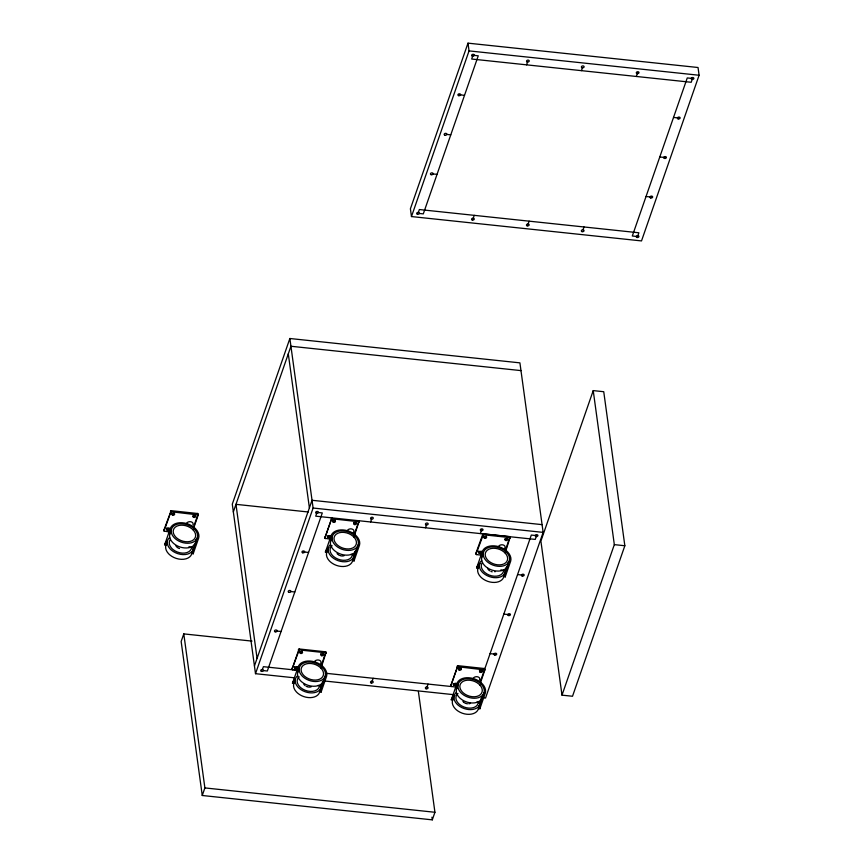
<?xml version="1.0" encoding="UTF-8"?>
<svg xmlns="http://www.w3.org/2000/svg" width="863" height="863" viewBox="0 0 863 863"><rect width="100%" height="100%" fill="white"/><g stroke="black" fill="none" stroke-linecap="round" stroke-linejoin="round"><path stroke-width="1.29" d="M193.851 527.573L198.242 514.952L197.918 513.539L171.154 510.659L163.927 530.001L164.412 530.54M198.242 514.952L170.95 511.716L164.035 531.09L169.806 532.061M321.629 664.898L325.836 651.835L299.062 648.954L292.158 668.803M321.327 667.131L325.966 652.806L299.191 649.925L291.942 669.386L297.713 670.357M354.229 536.009L358.976 521.781L332.277 518.803L331.964 517.832L324.92 537.617M332.277 518.803L331.446 519.202L324.855 538.264L330.615 539.235M326.149 653.248L326.02 652.277M354.1 535.049L358.922 521.166L358.436 520.616L358.566 521.586M480.518 682.579L484.898 669.958L484.585 668.545L457.811 665.664L450.907 685.513M484.898 669.958L457.606 666.721L450.713 685.966L451.209 686.517L451.079 685.546M505.287 550.972L509.925 536.646L482.978 533.798L475.912 553.226L476.559 554.618L481.813 555.168M505.858 550.68L510.065 537.617L483.291 534.736L476.063 554.068L476.559 554.618M188.932 546.732L193.679 548.232L193.927 547.336M194.509 545.848L194.876 544.629M195.47 543.086L195.718 542.191M350.928 554.283L354.499 555.405L354.747 554.51M355.685 551.802L355.319 553.021L355.34 551.252A3.409 2.406 -4.2 0 0 355.383 550.907M356.29 550.26L356.538 549.364M318.026 685.395L321.586 686.527L321.834 685.632M322.665 683.259L322.417 684.143L322.428 682.363A3.409 2.406 -4.2 0 0 322.374 681.349M322.535 683.809L322.784 682.924M323.377 681.371L323.625 680.486M500.939 569.828L505.686 571.338L505.934 570.443M506.883 567.725L506.516 568.954L506.408 567.52A3.409 2.406 -4.2 0 1 506.225 567.843M507.476 566.182L507.724 565.297M476.775 702.104L480.346 703.237L480.594 702.342M481.166 700.853L481.532 699.634M482.137 698.091L482.385 697.196M165.836 545.47L167.487 540.734M169.784 534.111L171.435 529.375M193.722 526.613L197.67 515.254M191.791 553.658L193.441 548.922M193.679 548.232L197.39 537.563M252.007 641.112L183.787 633.895L181.154 641.468L202.255 795.492L432.298 819.85L434.93 812.277L418.382 691.446M482.87 697.768L485.545 698.048L543.14 532.385L519.914 362.859L289.871 338.501L232.287 504.165L255.502 673.69L294.294 677.8M233.344 511.91L290.939 346.257L520.982 370.605M202.255 795.492L204.887 787.919L183.787 633.895M467.994 43.15L410.4 208.803L411.468 216.559L641.511 240.917L699.095 75.254L698.038 67.508L467.994 43.15L469.051 50.895L411.468 216.559M254.445 665.945L312.028 500.281L542.072 524.639M255.502 673.69L313.096 508.037L289.871 338.501M418.372 212.384L419.353 209.536L638.879 232.783L637.897 235.621M472.665 56.192L471.683 59.029L691.209 82.276L692.191 79.428M262.406 669.515L263.398 666.678L297.379 670.271M316.71 513.323L315.718 516.16L535.243 539.407L536.236 536.57M326.656 552.644L328.296 547.908M330.605 541.284L332.244 536.549M293.744 683.755L295.394 679.03M297.692 672.396L299.342 667.671M352.611 560.831L354.251 556.096M354.499 555.405L358.21 544.736M472.924 219.137L474.24 215.351M526.559 64.844L527.552 61.996M370.605 521.975L371.586 519.138M319.698 691.953L321.349 687.218M321.586 686.527L325.297 675.858M528.134 224.002L529.116 221.165M581.446 70.647L582.428 67.81M372.169 681.134L373.161 678.296M425.481 527.789L426.473 524.941M583.01 229.817L584.003 226.969M636.322 76.462L637.638 72.675M427.056 686.948L428.037 684.111M480.367 533.593L481.683 529.806M477.843 568.566L479.494 563.841M481.791 557.207L483.442 552.482M452.503 700.476L454.143 695.74M456.451 689.116L458.091 684.381M503.798 576.764L505.448 572.029M505.686 571.338L509.397 560.67M480.238 681.964L531.306 535.06L536.559 535.621M481.069 699.418L481.176 699.073A3.409 2.406 -4.2 0 0 481.123 698.059M478.458 708.663L480.098 703.928M480.346 703.237L484.046 692.568M593.226 390.605L540.896 541.112L561.996 695.147L572.514 696.258L624.844 545.75L603.744 391.716L593.226 390.605L614.327 544.629L561.996 695.147M469.051 50.895L699.095 75.254M474.305 55.383L478.253 55.804L423.302 213.884L419.353 213.463M692.525 78.49L687.261 77.929L632.309 236.009L637.563 236.57M459.256 94.768L464.51 95.318M673.528 117.454L678.782 118.004M446.829 134.423L450.777 134.844M659.785 156.969L665.049 157.53M433.097 173.948L437.034 174.358M646.053 196.494L651.306 197.044M313.096 508.037L543.14 532.385M318.35 512.514L322.298 512.935L267.336 671.015L263.398 670.594M308.264 511.986L235.977 504.337L257.077 658.372M614.327 544.629L624.844 545.75M303.301 551.899L308.555 552.449M517.563 574.585L522.827 575.136M290.874 591.554L294.812 591.975M503.83 614.1L509.084 614.661M277.131 631.08L281.079 631.5M490.087 653.625L495.351 654.186M326.311 673.334L456.462 687.067M323.711 680.907L453.453 694.65M204.887 787.919L434.93 812.277M510.119 537.088L510.249 538.059M509.623 536.549L509.753 537.52M483.334 533.766L483.463 534.736M482.514 534.165L482.644 535.136M475.934 553.097L476.063 554.068M484.272 668.447L484.413 669.418M457.983 665.664L458.124 666.635M457.163 666.074L457.293 667.034M450.583 685.006L450.713 685.966M431.942 817.196L432.298 819.85M358.922 521.166L359.051 522.126M331.316 518.242L331.446 519.202M325.232 537.714L325.362 538.685M324.736 537.174L324.866 538.134M288.296 353.83L309.396 507.854M325.524 651.738L325.653 652.708M299.234 648.954L299.364 649.925M298.415 649.354L298.544 650.324M292.32 668.836L292.46 669.807M291.834 668.286L291.964 669.257M197.616 513.442L197.746 514.413M171.327 510.659L171.457 511.63M170.507 511.069L170.637 512.039M163.927 530.001L164.056 530.972M506.527 567.174L506.635 568.62M481.176 699.073L481.284 700.519M355.34 551.252L355.437 552.687M478.631 705.988A13.614 9.213 19.2 0 1 471.274 714.133A13.614 9.213 19.2 0 1 456.376 709.828L455.114 708.599A13.614 9.213 19.2 0 1 453.722 698.135M473.053 678.793A3.409 2.406 -4.2 0 1 477.455 676.754A3.409 2.406 -4.2 0 1 479.45 680.044M454.941 695.492A14.973 10.14 19.2 0 0 451.198 700.066L456.797 683.971A14.973 10.14 19.2 0 1 466.613 677.735A14.973 10.14 19.2 0 1 481.079 682.687L482.482 684.035A14.973 10.14 19.2 0 1 485.351 692.978L479.752 709.073A14.973 10.14 19.2 0 0 479.591 704.596M455.837 683.118A1.359 0.949 -7.8 0 1 453.355 684.014M482.126 670.184A1.359 0.949 -7.8 0 1 480.669 671.49A1.359 0.949 -7.8 0 1 479.645 670.163M480.27 701.252A13.614 9.213 19.2 0 1 472.924 709.408A13.614 9.213 19.2 0 1 458.026 705.093L456.754 703.874A13.614 9.213 19.2 0 1 456.344 692.417M482.622 695.999A13.614 9.213 19.2 0 1 474.359 702.903A13.614 9.213 19.2 0 1 460.324 698.469L459.062 697.239A13.614 9.213 19.2 0 1 457.67 686.775M460.734 667.563A1.359 0.949 -7.8 0 1 460.335 669.149A1.359 0.949 -7.8 0 1 458.436 668.426M458.609 667.93A1.359 0.949 -7.8 0 1 459.094 667.541M470.497 703.226A4.898 3.312 19.2 0 1 468.857 703.777M467.552 703.798A4.898 3.312 19.2 0 1 465.535 703.313M464.909 703.021A4.898 3.312 19.2 0 1 463.776 702.277M463.312 701.846A4.898 3.312 19.2 0 1 462.913 701.382M478.339 702.202A11.575 7.832 19.2 0 1 471.317 708.07A11.575 7.832 19.2 0 1 459.386 704.305L458.307 703.259A11.575 7.832 19.2 0 1 457.962 693.528M319.871 689.278A13.614 9.213 19.2 0 1 312.525 697.423A13.614 9.213 19.2 0 1 297.627 693.118L296.354 691.889A13.614 9.213 19.2 0 1 294.973 681.425M314.251 662.428A3.409 2.406 -4.2 0 1 318.469 660.012A3.409 2.406 -4.2 0 1 320.691 663.323M294.866 679.699A14.973 10.14 19.2 0 0 292.449 683.345L298.048 667.261A14.973 10.14 19.2 0 1 307.864 661.026A14.973 10.14 19.2 0 1 322.331 665.966L323.722 667.326A14.973 10.14 19.2 0 1 326.592 676.268L321.004 692.363A14.973 10.14 19.2 0 0 320.842 687.887M297.131 666.646A1.359 0.949 -7.8 0 1 295.599 667.703A1.359 0.949 -7.8 0 1 294.466 666.592M323.431 653.712A1.359 0.949 -7.8 0 1 321.921 654.78A1.359 0.949 -7.8 0 1 320.756 653.69M321.521 684.542A13.614 9.213 19.2 0 1 314.164 692.687A13.614 9.213 19.2 0 1 299.278 688.383L298.005 687.153A13.614 9.213 19.2 0 1 297.595 675.707M323.873 679.278A13.614 9.213 19.2 0 1 315.61 686.182A13.614 9.213 19.2 0 1 301.575 681.759L300.302 680.529A13.614 9.213 19.2 0 1 298.922 670.066M302.201 651.026A1.359 0.949 -7.8 0 1 301.575 652.439A1.359 0.949 -7.8 0 1 299.741 651.953M311.252 686.765A4.898 3.312 19.2 0 1 307.444 686.829M306.786 686.603A4.898 3.312 19.2 0 1 306.149 686.312M305.027 685.567A4.898 3.312 19.2 0 1 303.625 683.679M319.59 685.492A11.575 7.832 19.2 0 1 312.568 691.36A11.575 7.832 19.2 0 1 300.637 687.595L299.558 686.549A11.575 7.832 19.2 0 1 299.213 676.819M503.97 574.089A13.614 9.213 19.2 0 1 496.624 582.234A13.614 9.213 19.2 0 1 481.727 577.93L480.454 576.7A13.614 9.213 19.2 0 1 479.073 566.236M498.512 546.549A3.409 2.406 -4.2 0 1 503.248 544.974A3.409 2.406 -4.2 0 1 504.542 548.447M480.281 563.593A14.973 10.14 19.2 0 0 476.549 568.156L482.137 552.072A14.973 10.14 19.2 0 1 491.964 545.837A14.973 10.14 19.2 0 1 506.43 550.777L507.822 552.137A14.973 10.14 19.2 0 1 510.691 561.079L505.103 577.174A14.973 10.14 19.2 0 0 504.941 572.698M481.187 551.705A1.359 0.949 -7.8 0 1 479.202 552.428A1.359 0.949 -7.8 0 1 478.911 550.95M481.047 550.993A1.359 0.949 -7.8 0 1 481.176 551.22M507.336 538.07A1.359 0.949 -7.8 0 1 506.71 539.472A1.359 0.949 -7.8 0 1 504.866 538.987M505.621 569.353A13.614 9.213 19.2 0 1 498.264 577.498A13.614 9.213 19.2 0 1 483.366 573.194L482.104 571.964A13.614 9.213 19.2 0 1 481.694 560.519M507.746 565.405A13.614 9.213 19.2 0 1 498.825 571.069A13.614 9.213 19.2 0 1 485.675 566.57L484.402 565.341A13.614 9.213 19.2 0 1 483.021 554.877M507.919 562.73A13.614 9.213 19.2 0 1 507.973 564.089M486.495 536.301A1.359 0.949 -7.8 0 1 484.984 537.369A1.359 0.949 -7.8 0 1 483.819 536.268M495.351 571.576A4.898 3.312 19.2 0 1 494.801 571.759M492.212 571.802A4.898 3.312 19.2 0 1 490.885 571.414M489.666 570.777A4.898 3.312 19.2 0 1 487.584 567.983M503.69 570.303A11.575 7.832 19.2 0 1 496.667 576.171A11.575 7.832 19.2 0 1 484.736 572.406L483.658 571.36A11.575 7.832 19.2 0 1 482.482 562.46M352.784 558.156A13.614 9.213 19.2 0 1 345.427 566.301A13.614 9.213 19.2 0 1 330.529 561.996L329.267 560.767A13.614 9.213 19.2 0 1 327.875 550.303M347.153 531.306A3.409 2.406 -4.2 0 1 351.608 528.922A3.409 2.406 -4.2 0 1 353.355 532.514M329.094 547.66A14.973 10.14 19.2 0 0 325.351 552.234L330.95 536.139A14.973 10.14 19.2 0 1 340.777 529.904A14.973 10.14 19.2 0 1 355.232 534.855L356.635 536.203A14.973 10.14 19.2 0 1 359.504 545.146L353.906 561.241A14.973 10.14 19.2 0 0 353.744 556.775M330.033 535.524A1.359 0.949 -7.8 0 1 327.509 536.182M356.333 522.6A1.359 0.949 -7.8 0 1 354.822 523.668A1.359 0.949 -7.8 0 1 353.668 522.568M355.222 551.586A3.409 2.406 -4.2 0 1 355.038 551.91M354.423 553.431A13.614 9.213 19.2 0 1 347.077 561.576A13.614 9.213 19.2 0 1 332.179 557.271L330.907 556.042A13.614 9.213 19.2 0 1 330.497 544.585M356.775 548.167A13.614 9.213 19.2 0 1 348.512 555.071A13.614 9.213 19.2 0 1 334.488 550.637L333.215 549.407A13.614 9.213 19.2 0 1 331.824 538.944M335.265 520.616A1.359 0.949 -7.8 0 1 332.643 520.831M332.633 520.346A1.359 0.949 -7.8 0 1 332.978 519.882M335.114 519.914A1.359 0.949 -7.8 0 1 335.254 520.13M344.154 555.643A4.898 3.312 19.2 0 1 340.346 555.707M339.688 555.481A4.898 3.312 19.2 0 1 338.469 554.844M337.94 554.445A4.898 3.312 19.2 0 1 337.066 553.55M352.492 554.37A11.575 7.832 19.2 0 1 345.47 560.238A11.575 7.832 19.2 0 1 333.539 556.473L332.46 555.438A11.575 7.832 19.2 0 1 332.115 545.696M192.018 552.352A13.614 9.213 19.2 0 1 183.754 559.256A13.614 9.213 19.2 0 1 169.72 554.823L168.447 553.593A13.614 9.213 19.2 0 1 167.066 543.129M186.386 523.787A3.409 2.406 -4.2 0 1 190.561 521.716A3.409 2.406 -4.2 0 1 192.967 524.715M166.958 541.403A14.973 10.14 19.2 0 0 164.542 545.06L170.14 528.965A14.973 10.14 19.2 0 1 179.957 522.73A14.973 10.14 19.2 0 1 194.423 527.681L195.815 529.03A14.973 10.14 19.2 0 1 198.684 537.973L193.096 554.068A14.973 10.14 19.2 0 0 192.934 549.602M168.824 527.714A1.359 0.949 -7.8 0 1 168.393 529.299A1.359 0.949 -7.8 0 1 166.516 528.555M166.904 527.854A1.359 0.949 -7.8 0 1 167.185 527.681M195.48 515.675A1.359 0.949 -7.8 0 1 192.859 515.891M195.103 514.779A1.359 0.949 -7.8 0 1 195.47 515.179M193.981 545.038A3.409 2.406 -4.2 0 1 193.668 545.319M193.657 547.617A13.614 9.213 19.2 0 1 185.394 554.521A13.614 9.213 19.2 0 1 171.37 550.098L170.097 548.868A13.614 9.213 19.2 0 1 169.687 537.412M195.912 539.623A13.614 9.213 19.2 0 1 188.566 547.768A13.614 9.213 19.2 0 1 173.668 543.463L172.395 542.234A13.614 9.213 19.2 0 1 171.014 531.77M174.434 512.956A1.359 0.949 -7.8 0 1 173.15 514.262A1.359 0.949 -7.8 0 1 171.823 513.172M179.536 548.534A4.898 3.312 19.2 0 1 178.242 548.016M177.659 547.671A4.898 3.312 19.2 0 1 175.944 545.891M191.683 547.196A11.575 7.832 19.2 0 1 184.66 553.064A11.575 7.832 19.2 0 1 172.729 549.3L171.651 548.264A11.575 7.832 19.2 0 1 170.475 539.364M506.786 552.536L505.513 551.306A13.614 9.213 19.2 0 0 487.509 547.973A13.614 9.213 19.2 0 0 486.052 560.605L487.325 561.835A13.614 9.213 19.2 0 0 505.33 565.179A13.614 9.213 19.2 0 0 506.786 552.536M505.233 553.14L504.154 552.093A11.575 7.832 19.2 0 0 488.846 549.256A11.575 7.832 19.2 0 0 487.606 560.001L488.685 561.047A11.575 7.832 19.2 0 0 503.992 563.884A11.575 7.832 19.2 0 0 505.233 553.14M355.599 536.603L354.326 535.384A13.614 9.213 19.2 0 0 336.322 532.04A13.614 9.213 19.2 0 0 334.855 544.682L336.128 545.912A13.614 9.213 19.2 0 0 354.132 549.246A13.614 9.213 19.2 0 0 355.599 536.603M354.035 537.207L352.956 536.171A11.575 7.832 19.2 0 0 337.66 533.323A11.575 7.832 19.2 0 0 336.408 544.078L337.498 545.114A11.575 7.832 19.2 0 0 352.794 547.962A11.575 7.832 19.2 0 0 354.035 537.207M481.446 684.435L480.173 683.205A13.614 9.213 19.2 0 0 462.169 679.871A13.614 9.213 19.2 0 0 460.702 692.514L461.975 693.733A13.614 9.213 19.2 0 0 479.979 697.077A13.614 9.213 19.2 0 0 481.446 684.435M479.882 685.039L478.803 684.003A11.575 7.832 19.2 0 0 463.496 681.155A11.575 7.832 19.2 0 0 462.255 691.899L463.334 692.946A11.575 7.832 19.2 0 0 478.641 695.783A11.575 7.832 19.2 0 0 479.882 685.039M194.779 529.429L193.506 528.21A13.614 9.213 19.2 0 0 175.502 524.866A13.614 9.213 19.2 0 0 174.046 537.509L175.318 538.739A13.614 9.213 19.2 0 0 193.323 542.072A13.614 9.213 19.2 0 0 194.779 529.429M193.226 530.033L192.147 528.997A11.575 7.832 19.2 0 0 176.839 526.16A11.575 7.832 19.2 0 0 175.599 536.905L176.678 537.94A11.575 7.832 19.2 0 0 191.985 540.788A11.575 7.832 19.2 0 0 193.226 530.033M322.686 667.725L321.414 666.495A13.614 9.213 19.2 0 0 303.409 663.162A13.614 9.213 19.2 0 0 301.953 675.794L303.226 677.024A13.614 9.213 19.2 0 0 321.23 680.368A13.614 9.213 19.2 0 0 322.686 667.725M321.133 668.329L320.054 667.282A11.575 7.832 19.2 0 0 304.747 664.445A11.575 7.832 19.2 0 0 303.506 675.19L304.585 676.236A11.575 7.832 19.2 0 0 319.893 679.073A11.575 7.832 19.2 0 0 321.133 668.329M494.693 655.06A1.359 0.949 -7.8 0 0 496.7 654.068A1.359 0.949 -7.8 0 0 494.65 653.41A1.359 0.949 -7.8 0 0 494.693 655.06M508.426 615.535A1.359 0.949 -7.8 0 0 510.443 614.553A1.359 0.949 -7.8 0 0 508.393 613.895A1.359 0.949 -7.8 0 0 508.426 615.535M522.169 576.02A1.359 0.949 -7.8 0 0 524.175 575.028A1.359 0.949 -7.8 0 0 522.126 574.37A1.359 0.949 -7.8 0 0 522.169 576.02M288.9 592.298A1.359 0.949 -7.8 0 0 290.917 591.306A1.359 0.949 -7.8 0 0 288.857 590.648A1.359 0.949 -7.8 0 0 288.9 592.298M275.157 631.813A1.359 0.949 -7.8 0 0 277.174 630.831A1.359 0.949 -7.8 0 0 275.124 630.173A1.359 0.949 -7.8 0 0 275.157 631.813M261.424 671.338A1.359 0.949 -7.8 0 0 263.431 670.346A1.359 0.949 -7.8 0 0 261.381 669.688A1.359 0.949 -7.8 0 0 261.424 671.338M302.643 552.773A1.359 0.949 -7.8 0 0 304.65 551.791A1.359 0.949 -7.8 0 0 302.6 551.133A1.359 0.949 -7.8 0 0 302.643 552.773M316.376 513.258A1.359 0.949 -7.8 0 0 318.393 512.266A1.359 0.949 -7.8 0 0 316.343 511.608A1.359 0.949 -7.8 0 0 316.376 513.258M535.901 536.495A1.359 0.949 -7.8 0 0 537.919 535.513A1.359 0.949 -7.8 0 0 535.869 534.855A1.359 0.949 -7.8 0 0 535.901 536.495M371.187 682.957A1.359 0.949 -7.8 0 0 373.194 681.975A1.359 0.949 -7.8 0 0 371.144 681.317A1.359 0.949 -7.8 0 0 371.187 682.957M426.063 688.771A1.359 0.949 -7.8 0 0 428.08 687.779A1.359 0.949 -7.8 0 0 426.031 687.121A1.359 0.949 -7.8 0 0 426.063 688.771M481.025 530.691A1.359 0.949 -7.8 0 0 483.032 529.699A1.359 0.949 -7.8 0 0 480.982 529.041A1.359 0.949 -7.8 0 0 481.025 530.691M426.139 524.877A1.359 0.949 -7.8 0 0 428.156 523.884A1.359 0.949 -7.8 0 0 426.106 523.226A1.359 0.949 -7.8 0 0 426.139 524.877M371.263 519.062A1.359 0.949 -7.8 0 0 373.269 518.08A1.359 0.949 -7.8 0 0 371.219 517.422A1.359 0.949 -7.8 0 0 371.263 519.062M444.855 135.167A1.359 0.949 -7.8 0 0 446.872 134.175A1.359 0.949 -7.8 0 0 444.823 133.517A1.359 0.949 -7.8 0 0 444.855 135.167M636.905 237.444A1.359 0.949 -7.8 0 0 638.922 236.462A1.359 0.949 -7.8 0 0 636.872 235.804A1.359 0.949 -7.8 0 0 636.905 237.444M472.341 56.117A1.359 0.949 -7.8 0 0 474.348 55.135A1.359 0.949 -7.8 0 0 472.298 54.477A1.359 0.949 -7.8 0 0 472.341 56.117M691.867 79.364A1.359 0.949 -7.8 0 0 693.874 78.371A1.359 0.949 -7.8 0 0 691.824 77.713A1.359 0.949 -7.8 0 0 691.867 79.364M678.124 118.889A1.359 0.949 -7.8 0 0 680.141 117.897A1.359 0.949 -7.8 0 0 678.091 117.239A1.359 0.949 -7.8 0 0 678.124 118.889M650.648 197.929A1.359 0.949 -7.8 0 0 652.665 196.937A1.359 0.949 -7.8 0 0 650.605 196.279A1.359 0.949 -7.8 0 0 650.648 197.929M664.391 158.404A1.359 0.949 -7.8 0 0 666.398 157.422A1.359 0.949 -7.8 0 0 664.348 156.764A1.359 0.949 -7.8 0 0 664.391 158.404M458.598 95.642A1.359 0.949 -7.8 0 0 460.615 94.65A1.359 0.949 -7.8 0 0 458.555 93.991A1.359 0.949 -7.8 0 0 458.598 95.642M527.142 225.826A1.359 0.949 -7.8 0 0 529.159 224.833A1.359 0.949 -7.8 0 0 527.11 224.186A1.359 0.949 -7.8 0 0 527.142 225.826M472.266 220.011A1.359 0.949 -7.8 0 0 474.272 219.029A1.359 0.949 -7.8 0 0 472.223 218.371A1.359 0.949 -7.8 0 0 472.266 220.011M582.104 67.746A1.359 0.949 -7.8 0 0 584.111 66.753A1.359 0.949 -7.8 0 0 582.061 66.095A1.359 0.949 -7.8 0 0 582.104 67.746M636.98 73.549A1.359 0.949 -7.8 0 0 638.998 72.568A1.359 0.949 -7.8 0 0 636.948 71.909A1.359 0.949 -7.8 0 0 636.98 73.549M527.217 61.931A1.359 0.949 -7.8 0 0 529.235 60.939A1.359 0.949 -7.8 0 0 527.185 60.291A1.359 0.949 -7.8 0 0 527.217 61.931M431.122 174.682A1.359 0.949 -7.8 0 0 433.129 173.7A1.359 0.949 -7.8 0 0 431.079 173.042A1.359 0.949 -7.8 0 0 431.122 174.682M417.379 214.207A1.359 0.949 -7.8 0 0 419.396 213.215A1.359 0.949 -7.8 0 0 417.347 212.557A1.359 0.949 -7.8 0 0 417.379 214.207M582.029 231.64A1.359 0.949 -7.8 0 0 584.035 230.648A1.359 0.949 -7.8 0 0 581.986 229.99A1.359 0.949 -7.8 0 0 582.029 231.64M453.981 685.298A1.359 0.949 -7.8 0 0 456.02 684.327A1.359 0.949 -7.8 0 0 453.981 683.647A1.359 0.949 -7.8 0 0 453.981 685.298M480.303 672.385A1.359 0.949 -7.8 0 0 482.309 671.392A1.359 0.949 -7.8 0 0 480.26 670.734A1.359 0.949 -7.8 0 0 480.303 672.385M459.267 670.163A1.359 0.949 -7.8 0 0 461.284 669.17A1.359 0.949 -7.8 0 0 459.224 668.512A1.359 0.949 -7.8 0 0 459.267 670.163M295.232 668.588A1.359 0.949 -7.8 0 0 297.26 667.617A1.359 0.949 -7.8 0 0 295.222 666.937A1.359 0.949 -7.8 0 0 295.232 668.588M321.543 655.675A1.359 0.949 -7.8 0 0 323.56 654.683A1.359 0.949 -7.8 0 0 321.511 654.025A1.359 0.949 -7.8 0 0 321.543 655.675M300.518 653.442A1.359 0.949 -7.8 0 0 302.525 652.46A1.359 0.949 -7.8 0 0 300.475 651.802A1.359 0.949 -7.8 0 0 300.518 653.442M479.332 553.399A1.359 0.949 -7.8 0 0 481.36 552.428A1.359 0.949 -7.8 0 0 479.321 551.748A1.359 0.949 -7.8 0 0 479.332 553.399M505.642 540.486A1.359 0.949 -7.8 0 0 507.66 539.494A1.359 0.949 -7.8 0 0 505.61 538.836A1.359 0.949 -7.8 0 0 505.642 540.486M484.618 538.253A1.359 0.949 -7.8 0 0 486.624 537.271A1.359 0.949 -7.8 0 0 484.575 536.613A1.359 0.949 -7.8 0 0 484.618 538.253M328.145 537.466A1.359 0.949 -7.8 0 0 330.173 536.495A1.359 0.949 -7.8 0 0 328.134 535.815A1.359 0.949 -7.8 0 0 328.145 537.466M354.456 524.553A1.359 0.949 -7.8 0 0 356.462 523.561A1.359 0.949 -7.8 0 0 354.413 522.902A1.359 0.949 -7.8 0 0 354.456 524.553M333.42 522.331A1.359 0.949 -7.8 0 0 335.437 521.338A1.359 0.949 -7.8 0 0 333.388 520.68A1.359 0.949 -7.8 0 0 333.42 522.331M167.325 530.292A1.359 0.949 -7.8 0 0 169.353 529.321A1.359 0.949 -7.8 0 0 167.314 528.641A1.359 0.949 -7.8 0 0 167.325 530.292M193.636 517.379A1.359 0.949 -7.8 0 0 195.653 516.387A1.359 0.949 -7.8 0 0 193.603 515.74A1.359 0.949 -7.8 0 0 193.636 517.379M172.611 515.157A1.359 0.949 -7.8 0 0 174.617 514.165A1.359 0.949 -7.8 0 0 172.568 513.507A1.359 0.949 -7.8 0 0 172.611 515.157"/></g></svg>
